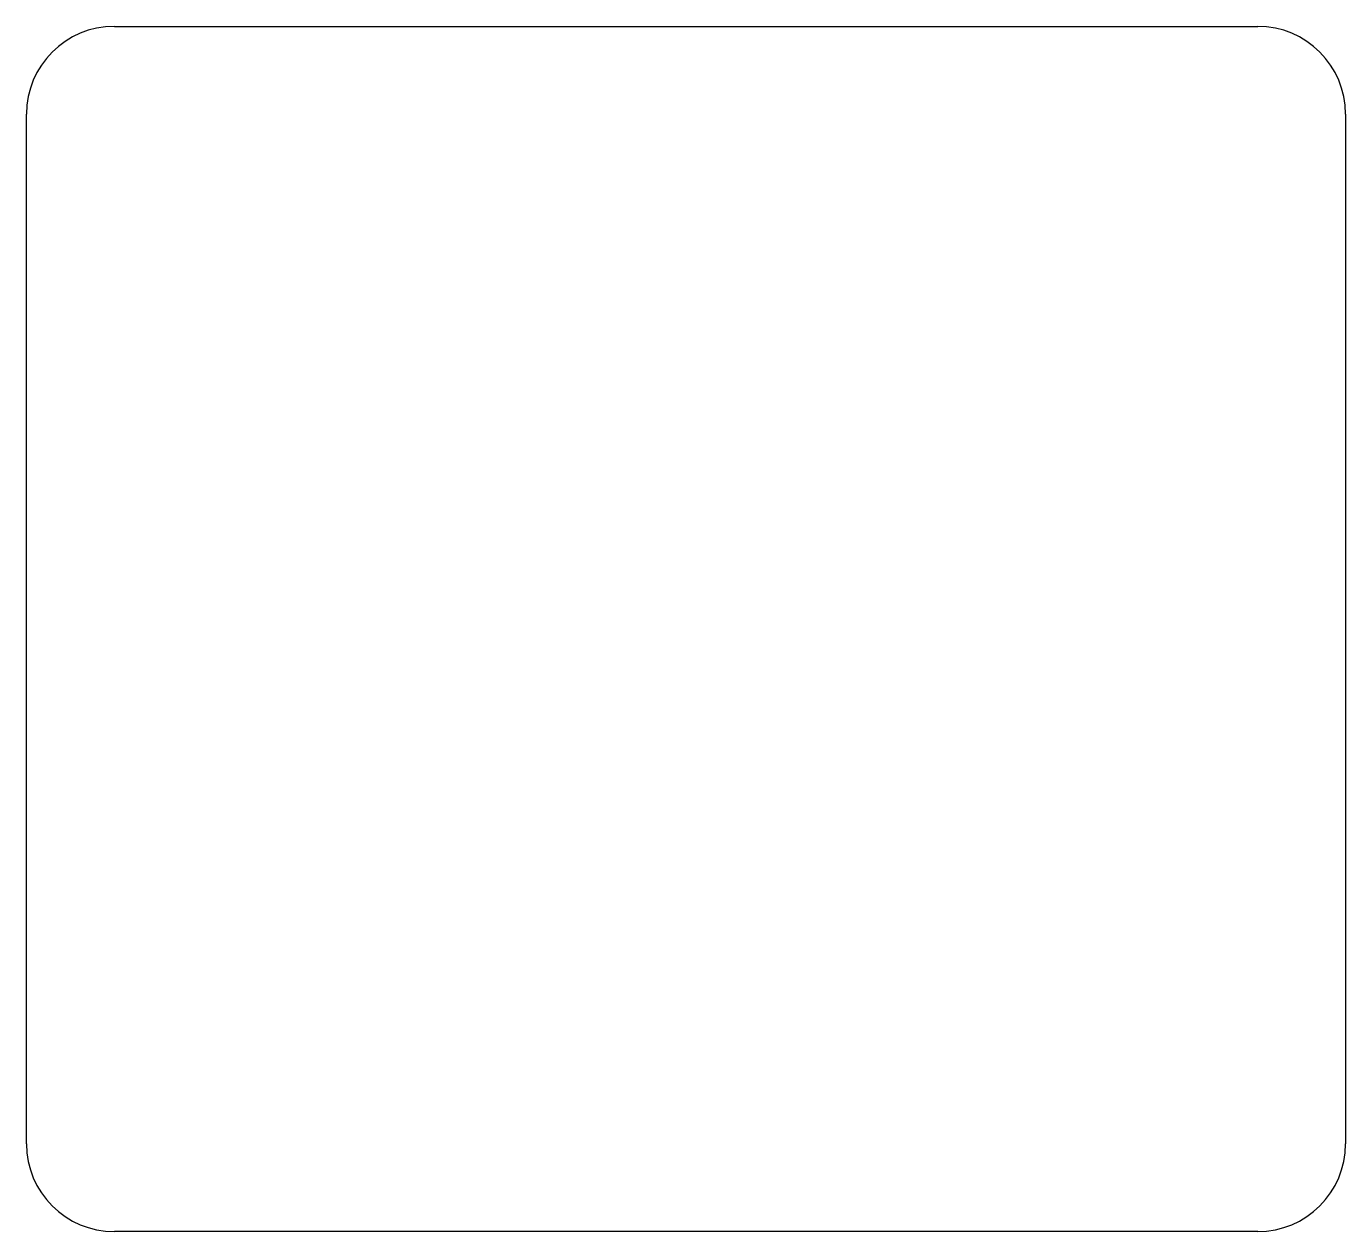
# Model space of a CAD drawing. Extents: x -131.7 to -79.3, y 14.5 to 53.5.
# Drawn here: x -83.785 to -79.285, y 49.387 to 53.5 of the extents above.
import ezdxf

# ---------------------------------------------------------------- set-up
doc = ezdxf.new("R2010")
doc.units = 0
doc.layers.add('MODELSKETCH_VISIBLE', color=7, linetype='CONTINUOUS')

msp = doc.modelspace()

# ---------------------------------------------------------------- linework, layer by layer
at = {"layer": 'MODELSKETCH_VISIBLE'}
for p, q in [((-83.4853, 53.5), (-79.5853, 53.5)), ((-83.7853, 49.6868), (-83.7853, 53.2)), ((-79.2853, 53.2), (-79.2853, 49.6868)), ((-79.5853, 49.3868), (-83.4853, 49.3868))]:
    msp.add_line(p, q, dxfattribs=at)
for centre, start, end in [((-83.4853, 53.2), 90, 180), ((-79.5853, 53.2), 0, 90), ((-83.4853, 49.6868), 180, 270), ((-79.5853, 49.6868), 270, 0)]:
    msp.add_arc(centre, 0.3, start, end, dxfattribs=at)

doc.saveas('drawing.dxf')
